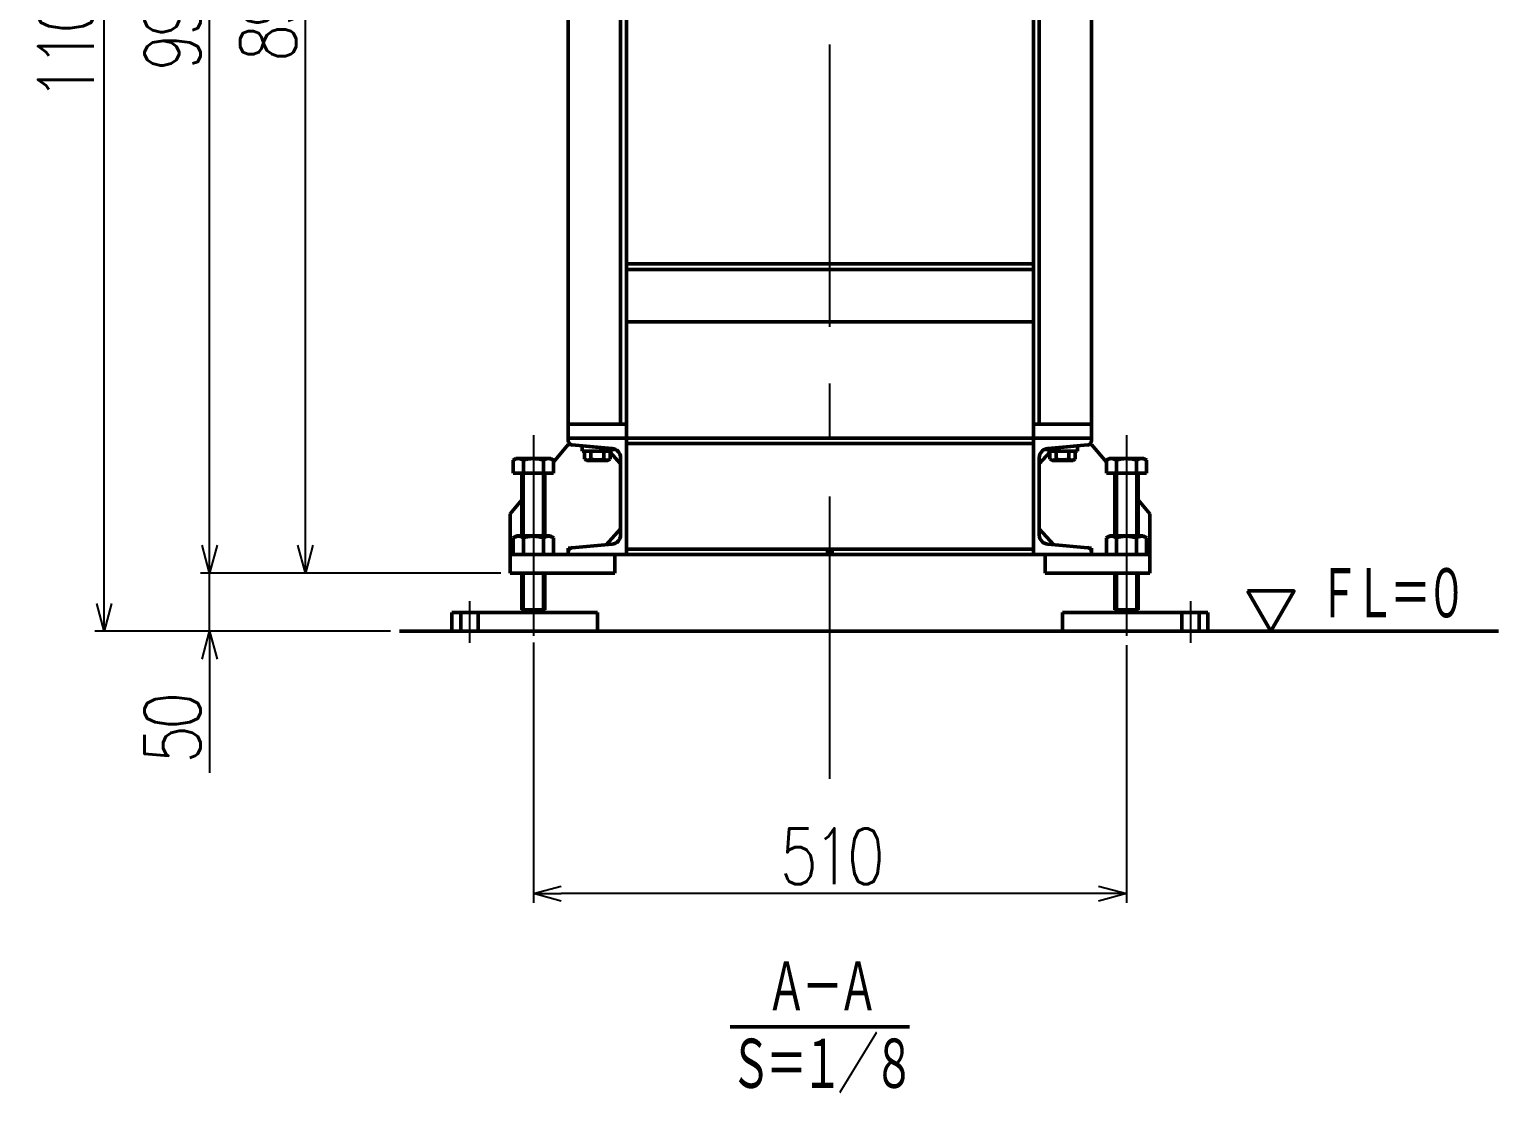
# Model space of a CAD drawing. Header units: millimetres. Extents: x -993 to 13147, y -7260 to 4342.
# Drawn here: x -985 to 278, y -7260 to -6345 of the extents above; entities that cross this region are included whole.
import ezdxf

# ---------------------------------------------------------------- set-up
doc = ezdxf.new("R2010")
doc.units = ezdxf.units.MM
doc.header["$LTSCALE"] = 7.649257
doc.linetypes.add('CENTER', pattern=[50.8, 31.75, -6.35, 6.35, -6.35])
doc.linetypes.add('DASHED', pattern=[19.05, 12.7, -6.35])
doc.layers.add('NoLayerName_001', color=7, linetype='Continuous')
doc.layers.add('NoLayerName_003', color=7, linetype='Continuous')
doc.styles.get("Standard").update_dxf_attribs({"font": 'txt', "bigfont": 'extfont2'})
doc.dimstyles.get("Standard").update_dxf_attribs({"dimtxt": 2.5, "dimasz": 2.5, "dimexe": 1.25, "dimexo": 0.625, "dimtad": 1, "dimzin": 0, "dimdsep": 46, "dimtxsty": 'Standard', "dimcen": 2.5, "dimadec": 0, "dimazin": 0, "dimtfac": 0.75, "dimtmove": 0, "dimatfit": 3, "dimfxl": 1, "dimarcsym": 0})

# ---------------------------------------------------------------- blocks, each defined once
blk = doc.blocks.new('_OPEN30')
at = {"color": 0, "linetype": 'ByBlock', "lineweight": -2}
for p, q in [((-1, 0.267949), (0, 0)), ((0, 0), (-1, -0.267949)), ((0, 0), (-1, 0))]:
    blk.add_line(p, q, dxfattribs=at)
blk = doc.blocks.new('*D1572')
at = {"layer": 'Defpoints', "color": 0}
for p in [(-551.9, -6863.9), (-41.9, -6866.4), (-551.9, -7087.9)]:
    blk.add_point(p, dxfattribs=at)
at = {"layer": 'NoLayerName_001', "color": 0, "linetype": 'Continuous', "lineweight": 25}
for p, q in [((-551.9, -6871.9), (-551.9, -7095.9)), ((-41.9, -6874.4), (-41.9, -7095.9)), ((-65.9, -7087.9), (-527.9, -7087.9))]:
    blk.add_line(p, q, dxfattribs=at)
at = {"layer": 'NoLayerName_001', "color": 0, "lineweight": 25, "xscale": 24, "yscale": 24, "zscale": 24, "rotation": 180}
blk.add_blockref('_OPEN30', (-551.9, -7087.9), dxfattribs=at)
at = {"layer": 'NoLayerName_001', "color": 0, "lineweight": 25, "xscale": 24, "yscale": 24, "zscale": 24}
blk.add_blockref('_OPEN30', (-41.9, -7087.9), dxfattribs=at)
at = {"layer": 'NoLayerName_001', "color": 2, "lineweight": 50, "insert": (-296.9, -7055.9), "char_height": 48, "attachment_point": 5}
blk.add_mtext('\\W0.8000;\\T0.8750;510', dxfattribs=at)
blk = doc.blocks.new('SX_FinishSymbol_1')
at = {"color": 0, "linetype": 'ByBlock', "lineweight": -2}
blk.add_lwpolyline([(-0.5, 0.866), (0, 0), (0.5, 0.866)], close=True, dxfattribs=at)
blk = doc.blocks.new('*D1577')
at = {"layer": 'Defpoints', "color": 0}
for p in [(-830.3, -5819.9), (-748, -5819.9), (-748, -6812.4)]:
    blk.add_point(p, dxfattribs=at)
at = {"layer": 'NoLayerName_001', "color": 0, "linetype": 'Continuous', "lineweight": 25}
for p, q in [((-756, -5819.9), (-838.3, -5819.9)), ((-830.3, -6788.4), (-830.3, -5843.9)), ((-756, -6812.4), (-838.3, -6812.4))]:
    blk.add_line(p, q, dxfattribs=at)
at = {"layer": 'NoLayerName_001', "color": 0, "lineweight": 25, "xscale": 24, "yscale": 24, "zscale": 24}
for p, rotation in [((-830.3, -5819.9), 90), ((-830.3, -6812.4), 270)]:
    blk.add_blockref('_OPEN30', p, dxfattribs=dict(at, rotation=rotation))
at = {"layer": 'NoLayerName_001', "color": 2, "lineweight": 50, "insert": (-862.3, -6316.1), "char_height": 48, "attachment_point": 5, "rotation": 90}
blk.add_mtext('\\W0.8000;\\T0.8750;992.5', dxfattribs=at)
blk = doc.blocks.new('*D1578')
at = {"layer": 'Defpoints', "color": 0}
for p in [(-830.3, -6812.4), (-571.9, -6812.4), (-671.9, -6862.4)]:
    blk.add_point(p, dxfattribs=at)
at = {"layer": 'NoLayerName_001', "color": 0, "linetype": 'Continuous', "lineweight": 25}
for p, q in [((-830.3, -6788.4), (-830.3, -6764.4)), ((-579.9, -6812.4), (-838.3, -6812.4)), ((-830.3, -6862.4), (-830.3, -6812.4)), ((-679.9, -6862.4), (-838.3, -6862.4)), ((-830.3, -6862.4), (-830.3, -6984)), ((-830.3, -6886.4), (-830.3, -6910.4))]:
    blk.add_line(p, q, dxfattribs=at)
at = {"layer": 'NoLayerName_001', "color": 0, "lineweight": 25, "xscale": 24, "yscale": 24, "zscale": 24}
for p, rotation in [((-830.3, -6812.4), 270), ((-830.3, -6862.4), 90)]:
    blk.add_blockref('_OPEN30', p, dxfattribs=dict(at, rotation=rotation))
at = {"layer": 'NoLayerName_001', "color": 2, "lineweight": 50, "insert": (-862.3, -6947.2), "char_height": 48, "attachment_point": 5, "rotation": 90}
blk.add_mtext('\\W0.8000;\\T0.8750;50', dxfattribs=at)
blk = doc.blocks.new('*D1579')
at = {"layer": 'Defpoints', "color": 0}
for p in [(-921, -5762.4), (-393.9, -5762.4), (-666.9, -6862.4)]:
    blk.add_point(p, dxfattribs=at)
at = {"layer": 'NoLayerName_001', "color": 0, "linetype": 'Continuous', "lineweight": 25}
for p, q in [((-401.9, -5762.4), (-929, -5762.4)), ((-921, -6838.4), (-921, -5786.4)), ((-674.9, -6862.4), (-929, -6862.4))]:
    blk.add_line(p, q, dxfattribs=at)
at = {"layer": 'NoLayerName_001', "color": 0, "lineweight": 25, "xscale": 24, "yscale": 24, "zscale": 24}
for p, rotation in [((-921, -5762.4), 90), ((-921, -6862.4), 270)]:
    blk.add_blockref('_OPEN30', p, dxfattribs=dict(at, rotation=rotation))
at = {"layer": 'NoLayerName_001', "color": 2, "lineweight": 50, "insert": (-953.8, -6312.4), "char_height": 48, "attachment_point": 5, "rotation": 90}
blk.add_mtext('\\A1;\\W0.8000;\\T0.8750;1100{\\H33.599998;%%p0.5}', dxfattribs=at)
blk = doc.blocks.new('*D1580')
at = {"layer": 'Defpoints', "color": 0}
for p in [(-748, -5912.9), (-748, -5912.9), (-571.9, -6812.4)]:
    blk.add_point(p, dxfattribs=at)
at = {"layer": 'NoLayerName_001', "color": 0, "linetype": 'Continuous', "lineweight": 25}
for p, q in [((-748, -6788.4), (-748, -5936.9)), ((-579.9, -6812.4), (-756, -6812.4))]:
    blk.add_line(p, q, dxfattribs=at)
at = {"layer": 'NoLayerName_001', "color": 0, "lineweight": 25, "xscale": 24, "yscale": 24, "zscale": 24}
for p, rotation in [((-748, -5912.9), 90), ((-748, -6812.4), 270)]:
    blk.add_blockref('_OPEN30', p, dxfattribs=dict(at, rotation=rotation))
at = {"layer": 'NoLayerName_001', "color": 2, "lineweight": 50, "insert": (-780, -6308), "char_height": 48, "attachment_point": 5, "rotation": 90}
blk.add_mtext('\\W0.8000;\\T0.8750;899.5', dxfattribs=at)
blk = doc.blocks.new('JZB_0741')
at = {"layer": 'NoLayerName_001', "color": 7, "linetype": 'Continuous', "lineweight": 50}
for p, q in [((0, 783.5), (10, 783.5)), ((0, 767.5), (0, 783.5)), ((60, 783.5), (70, 783.5)), ((70, 783.5), (70, 767.5)), ((400, 767.5), (400, 783.5)), ((400, 783.5), (470, 783.5)), ((470, 783.5), (470, 767.5)), ((70, 767.5), (0, 767.5)), ((10, 767.5), (10, 765.6)), ((10, 673), (10, 762)), ((10, 762), (47.7, 758.7)), ((42.5, 759.1), (55, 745.5)), ((60, 0), (60, 767.5)), ((470, 767.5), (400, 767.5)), ((410, 767.5), (410, 0)), ((415, 745.5), (427.5, 759.1)), ((422.3, 758.7), (460, 762)), ((460, 765.6), (460, 767.5)), ((460, 762), (460, 673)), ((55, 750.7), (55, 684.3)), ((415, 684.3), (415, 750.7)), ((410, 717.5), (60, 717.5)), ((60, 712.5), (410, 712.5)), ((55, 689.5), (42.5, 675.9)), ((427.5, 675.9), (415, 689.5)), ((47.7, 676.3), (10, 673)), ((460, 673), (422.3, 676.3)), ((10, 669.4), (10, 0)), ((10, 667.5), (460, 667.5)), ((55, 667.5), (55, 12)), ((415, 12), (415, 667.5)), ((460, 0), (460, 669.4)), ((410, 150), (60, 150)), ((60, 145), (410, 145)), ((410, 100), (60, 100)), ((10, 12), (60, 12)), ((60, 0), (10, 0)), ((410, 12), (460, 12)), ((460, 0), (410, 0))]:
    blk.add_line(p, q, dxfattribs=at)
for centre, radius, start, end in [((14, 765.6), 4, 180, 265), ((47, 750.7), 8, 0, 85), ((423, 750.7), 8, 95, 180), ((456, 765.6), 4, 275, 0), ((47, 684.3), 8, 275, 0), ((423, 684.3), 8, 180, 265), ((14, 669.4), 4, 95, 180), ((456, 669.4), 4, 0, 85)]:
    blk.add_arc(centre, radius, start, end, dxfattribs=at)
blk = doc.blocks.new('JZB_0760')
at = {"layer": 'NoLayerName_001', "color": 7, "linetype": 'Continuous', "lineweight": 50}
for p, q in [((0, 8), (0, 1.1)), ((0, 1.1), (2, 0)), ((5, 10.8), (5, 10.7)), ((5.5, 8), (5.5, 1.1)), ((16.5, 8), (16.5, 1.1)), ((17, 11.8), (17, 11.9)), ((20, 0), (21.9, 1.1)), ((21.9, 8), (21.9, 1.1)), ((2, 0), (20, 0))]:
    blk.add_line(p, q, dxfattribs=at)
for points, start_tangent, end_tangent in [([(5.5, 1.1), (4, 0.5), (2.5, 0.3), (0, 1.1)], (-0.912262, -0.409607), (-0.949268, 0.314468)), ([(16.5, 1.1), (12.5, 0.4), (6.9, 0.8), (5.5, 1.1)], (-0.98126, -0.192686), (-0.968088, 0.250611)), ([(21.9, 1.1), (20.5, 0.5), (19, 0.3), (16.5, 1.1)], (-0.912262, -0.409607), (-0.949268, 0.314468))]:
    blk.add_spline(points, degree=3, dxfattribs=dict(at, start_tangent=start_tangent, end_tangent=end_tangent))
blk = doc.blocks.new('JZB_0761')
at = {"layer": 'NoLayerName_001', "color": 7, "linetype": 'Continuous', "lineweight": 50}
for p, q in [((0, 2), (26, 4.5)), ((0, 0), (0, 2)), ((26, 4.5), (26, 0)), ((26, 0), (0, 0))]:
    blk.add_line(p, q, dxfattribs=at)
blk = doc.blocks.new('JZB_0762')
at = {"layer": 'NoLayerName_001', "color": 7, "linetype": 'Continuous', "lineweight": 50}
for p, q in [((50, 114.1), (50, 116)), ((100, 116), (450, 116)), ((100, 116), (100, 16)), ((450, 16), (450, 116)), ((500, 116), (500, 114.1)), ((50, 110.5), (37.3, 95.4)), ((87.7, 107.2), (50, 110.5)), ((82.7, 107.4), (82.5, 107.6)), ((95, 94), (86, 103.9)), ((100, 111.5), (450, 111.5)), ((464, 103.9), (455, 94)), ((500, 110.5), (462.3, 107.2)), ((467.5, 107.6), (467.3, 107.4)), ((500, 110.5), (512.7, 95.4)), ((95, 32.8), (95, 99.2)), ((455, 99.2), (455, 32.8)), ((10, 62.9), (0, 51)), ((0, 0), (0, 51)), ((540, 62.9), (550, 51)), ((550, 0), (550, 51)), ((82.5, 24.4), (95, 38)), ((455, 38), (467.5, 24.4)), ((0, 16), (10, 16)), ((520, 16), (30, 16)), ((50, 21.5), (87.7, 24.8)), ((50, 16), (50, 21.5)), ((90, 16), (90, 0)), ((450, 20.5), (100, 20.5)), ((273, 16), (273, 20.5)), ((277, 20.5), (277, 16)), ((460, 0), (460, 16)), ((462.3, 24.8), (500, 21.5)), ((500, 21.5), (500, 16)), ((540, 16), (550, 16)), ((90, 0), (0, 0)), ((550, 0), (460, 0))]:
    blk.add_line(p, q, dxfattribs=at)
for centre, radius, start, end in [((54, 114.1), 4, 180, 265), ((496, 114.1), 4, 275, 0), ((87, 99.2), 8, 0, 85), ((463, 99.2), 8, 95, 180), ((87, 32.8), 8, 275, 0), ((463, 32.8), 8, 180, 265), ((54, 17.9), 4, 95, 180), ((496, 17.9), 4, 0, 85)]:
    blk.add_arc(centre, radius, start, end, dxfattribs=at)
blk = doc.blocks.new('JZB_0763')
at = {"layer": 'NoLayerName_003', "color": 7, "linetype": 'Continuous', "lineweight": 50}
for p, q in [((0, 0), (0, 0)), ((14, 0), (14, 0))]:
    blk.add_line(p, q, dxfattribs=at)
blk = doc.blocks.new('JZB_0764')
at = {"layer": 'NoLayerName_001', "color": 7, "linetype": 'Continuous', "lineweight": 50}
for p, q in [((0, 16), (7.5, 16)), ((0, 0), (0, 16)), ((22.5, 16), (125, 16)), ((125, 16), (125, 0)), ((7.5, 0), (0, 0)), ((125, 0), (22.5, 0))]:
    blk.add_line(p, q, dxfattribs=at)
blk = doc.blocks.new('JZB_0765')
at = {"layer": 'NoLayerName_003', "color": 7, "linetype": 'Continuous', "lineweight": 50}
for p, q in [((0, 0), (0, 0)), ((14, 0), (14, 0))]:
    blk.add_line(p, q, dxfattribs=at)
blk = doc.blocks.new('JZB_0766')
at = {"layer": 'NoLayerName_001', "color": 7, "linetype": 'Continuous', "lineweight": 50}
for p, q in [((0, 8), (0, 1.1)), ((0, 1.1), (2, 0)), ((5, 11.9), (5, 11.8)), ((5.5, 8), (5.5, 1.1)), ((16.5, 8), (16.5, 1.1)), ((17, 10.7), (17, 10.8)), ((20, 0), (21.9, 1.1)), ((21.9, 8), (21.9, 1.1)), ((2, 0), (20, 0))]:
    blk.add_line(p, q, dxfattribs=at)
for points, start_tangent, end_tangent in [([(5.5, 1.1), (4, 0.5), (2.5, 0.3), (0, 1.1)], (-0.912262, -0.409607), (-0.949268, 0.314468)), ([(16.5, 1.1), (15, 0.8), (9.5, 0.4), (5.5, 1.1)], (-0.968088, -0.250611), (-0.98126, 0.192686)), ([(21.9, 1.1), (20.5, 0.5), (19, 0.3), (16.5, 1.1)], (-0.912262, -0.409607), (-0.949268, 0.314468))]:
    blk.add_spline(points, degree=3, dxfattribs=dict(at, start_tangent=start_tangent, end_tangent=end_tangent))
blk = doc.blocks.new('JZB_0767')
at = {"layer": 'NoLayerName_001', "color": 7, "linetype": 'Continuous', "lineweight": 50}
for p, q in [((0, 4.5), (0, 0)), ((26, 2), (0, 4.5)), ((26, 0), (26, 2)), ((0, 0), (26, 0))]:
    blk.add_line(p, q, dxfattribs=at)
blk = doc.blocks.new('JZB_0768')
at = {"layer": 'NoLayerName_001', "color": 7, "linetype": 'Continuous', "lineweight": 50}
for p, q in [((0, 16), (102.5, 16)), ((0, 0), (0, 16)), ((117.5, 16), (125, 16)), ((125, 16), (125, 0)), ((125, 0), (117.5, 0))]:
    blk.add_line(p, q, dxfattribs=at)
blk = doc.blocks.new('JZB_0794')
at = {"layer": 'NoLayerName_001', "color": 7, "linetype": 'Continuous', "lineweight": 50}
for p, q in [((0, 10), (0, 26)), ((0, 26), (15, 26)), ((15, 26), (15, 10)), ((15, 10), (0, 10))]:
    blk.add_line(p, q, dxfattribs=at)
at = {"layer": 'NoLayerName_001', "color": 4, "linetype": 'CENTER', "lineweight": 25}
blk.add_line((7.5, 36), (7.5, 0), dxfattribs=at)
blk = doc.blocks.new('JZB_0795')
at = {"layer": 'NoLayerName_001', "color": 7, "linetype": 'Continuous', "lineweight": 50}
for p, q in [((0, 10), (0, 26)), ((0, 26), (15, 26)), ((15, 26), (15, 10)), ((15, 10), (0, 10))]:
    blk.add_line(p, q, dxfattribs=at)
at = {"layer": 'NoLayerName_001', "color": 4, "linetype": 'CENTER', "lineweight": 25}
blk.add_line((7.5, 36), (7.5, 0), dxfattribs=at)
blk = doc.blocks.new('JZB_0803')
at = {"layer": 'NoLayerName_001', "color": 4, "linetype": 'CENTER', "lineweight": 25}
blk.add_line((17.3, 172.5), (17.3, 0), dxfattribs=at)
at = {"layer": 'NoLayerName_001', "color": 7, "linetype": 'Continuous', "lineweight": 50}
for p, q in [((2.3, 152.5), (0, 151.2)), ((2.3, 152.5), (32.3, 152.5)), ((34.6, 151.2), (32.3, 152.5)), ((0, 151.2), (0, 140)), ((0, 140), (34.6, 140)), ((7.3, 140), (7.3, 86)), ((8.7, 151.2), (8.7, 140)), ((26, 151.2), (26, 140)), ((27.3, 86), (27.3, 140)), ((34.6, 151.2), (34.6, 140)), ((7.3, 54), (7.3, 22.5)), ((27.3, 22.5), (27.3, 54)), ((27.3, 22.5), (7.3, 22.5)), ((7.3, 22.5), (9.8, 20)), ((24.8, 20), (27.3, 22.5))]:
    blk.add_line(p, q, dxfattribs=at)
at = {"layer": 'NoLayerName_001', "color": 3, "linetype": 'Continuous', "lineweight": 50}
for p, q in [((8.6, 140), (8.6, 86)), ((26.1, 86), (26.1, 140)), ((8.6, 54), (8.6, 21.3)), ((26.1, 21.3), (26.1, 54))]:
    blk.add_line(p, q, dxfattribs=at)
at = {"layer": 'NoLayerName_001', "color": 7, "linetype": 'DASHED', "lineweight": 50}
for p, q in [((7.3, 28), (7.3, 22.5)), ((27.3, 22.5), (27.3, 28))]:
    blk.add_line(p, q, dxfattribs=at)
at = {"layer": 'NoLayerName_001', "color": 7, "linetype": 'Continuous', "lineweight": 50}
for points, start_tangent, end_tangent in [([(0, 151.2), (0.7, 151.5), (1.4, 151.9), (2.1, 152.1), (2.9, 152.3), (3.6, 152.5), (4.3, 152.5)], (0.879594, 0.475725), (0.998352, 0.057395)), ([(4.3, 152.5), (4.6, 152.5), (5.3, 152.4), (6, 152.3), (6.7, 152.1), (7.3, 151.8), (8, 151.5), (8.7, 151.2)], (0.999719, -0.023692), (0.878848, -0.477102)), ([(8.7, 151.2), (10.2, 151.6), (11.8, 151.9), (13.4, 152.2), (15, 152.4), (16.1, 152.5), (17.3, 152.5)], (0.965799, 0.259293), (0.999743, 0.022683)), ([(17.3, 152.5), (18.9, 152.4), (20.6, 152.3), (22.2, 152.1), (23.8, 151.7), (24.9, 151.5), (26, 151.2)], (0.999512, -0.031223), (0.964302, -0.264807)), ([(26, 151.2), (26.7, 151.5), (27.4, 151.9), (28.1, 152.1), (28.8, 152.3), (29.6, 152.5), (30.3, 152.5)], (0.879594, 0.475725), (0.998352, 0.057395)), ([(30.3, 152.5), (30.6, 152.5), (31.3, 152.4), (32, 152.3), (32.6, 152.1), (33.3, 151.8), (34, 151.5), (34.6, 151.2)], (0.999719, -0.023692), (0.878848, -0.477102))]:
    blk.add_spline(points, degree=3, dxfattribs=dict(at, start_tangent=start_tangent, end_tangent=end_tangent))
blk = doc.blocks.new('JZB_0804')
at = {"layer": 'NoLayerName_001', "color": 7, "linetype": 'Continuous', "lineweight": 50}
for p, q in [((2.8, 16), (0, 14.4)), ((0, 0), (0, 14.4)), ((2.8, 16), (31.8, 16)), ((8.7, 0), (8.7, 14.4)), ((26, 0), (26, 14.4)), ((34.6, 14.4), (31.8, 16)), ((34.6, 0), (34.6, 14.4)), ((0, 0), (34.6, 0))]:
    blk.add_line(p, q, dxfattribs=at)
for points, start_tangent, end_tangent in [([(8.7, 14.4), (7.9, 14.8), (7.2, 15.1), (6.4, 15.4), (5.6, 15.6), (4.8, 15.7), (4, 15.7), (3.3, 15.6), (2.7, 15.5), (2, 15.3), (1.3, 15), (0.7, 14.7), (0, 14.4)], (-0.880564, 0.473928), (-0.878848, -0.477102)), ([(26, 14.4), (24.9, 14.7), (23.8, 14.9), (22.3, 15.2), (20.9, 15.5), (19.4, 15.6), (17.9, 15.7), (16.4, 15.7), (14.9, 15.6), (13.4, 15.4), (11.8, 15.1), (10.2, 14.8), (8.7, 14.4)], (-0.96435, 0.264631), (-0.965825, -0.259194)), ([(34.6, 14.4), (33.9, 14.8), (33.1, 15.1), (32.4, 15.4), (31.6, 15.6), (30.8, 15.7), (30, 15.7), (29.3, 15.6), (28.7, 15.5), (28, 15.3), (27.3, 15), (26.6, 14.7), (26, 14.4)], (-0.880564, 0.473928), (-0.878848, -0.477102))]:
    blk.add_spline(points, degree=3, dxfattribs=dict(at, start_tangent=start_tangent, end_tangent=end_tangent))
blk = doc.blocks.new('JZB_0805')
at = {"layer": 'NoLayerName_001', "color": 4, "linetype": 'CENTER', "lineweight": 25}
blk.add_line((17.3, 172.5), (17.3, 0), dxfattribs=at)
at = {"layer": 'NoLayerName_001', "color": 7, "linetype": 'Continuous', "lineweight": 50}
for p, q in [((2.3, 152.5), (0, 151.2)), ((2.3, 152.5), (32.3, 152.5)), ((34.6, 151.2), (32.3, 152.5)), ((0, 151.2), (0, 140)), ((0, 140), (34.6, 140)), ((7.3, 140), (7.3, 86)), ((8.7, 151.2), (8.7, 140)), ((26, 151.2), (26, 140)), ((27.3, 86), (27.3, 140)), ((34.6, 151.2), (34.6, 140)), ((7.3, 54), (7.3, 22.5)), ((27.3, 22.5), (27.3, 54)), ((27.3, 22.5), (7.3, 22.5)), ((7.3, 22.5), (9.8, 20)), ((24.8, 20), (27.3, 22.5))]:
    blk.add_line(p, q, dxfattribs=at)
at = {"layer": 'NoLayerName_001', "color": 3, "linetype": 'Continuous', "lineweight": 50}
for p, q in [((8.6, 140), (8.6, 86)), ((26.1, 86), (26.1, 140)), ((8.6, 54), (8.6, 21.3)), ((26.1, 21.3), (26.1, 54))]:
    blk.add_line(p, q, dxfattribs=at)
at = {"layer": 'NoLayerName_001', "color": 7, "linetype": 'DASHED', "lineweight": 50}
for p, q in [((7.3, 28), (7.3, 22.5)), ((27.3, 22.5), (27.3, 28))]:
    blk.add_line(p, q, dxfattribs=at)
at = {"layer": 'NoLayerName_001', "color": 7, "linetype": 'Continuous', "lineweight": 50}
for points, start_tangent, end_tangent in [([(0, 151.2), (0.7, 151.5), (1.4, 151.9), (2.1, 152.1), (2.9, 152.3), (3.6, 152.5), (4.3, 152.5)], (0.879594, 0.475725), (0.998352, 0.057395)), ([(4.3, 152.5), (4.6, 152.5), (5.3, 152.4), (6, 152.3), (6.7, 152.1), (7.3, 151.8), (8, 151.5), (8.7, 151.2)], (0.999719, -0.023692), (0.878848, -0.477102)), ([(8.7, 151.2), (10.2, 151.6), (11.8, 151.9), (13.4, 152.2), (15, 152.4), (16.1, 152.5), (17.3, 152.5)], (0.965799, 0.259293), (0.999743, 0.022683)), ([(17.3, 152.5), (18.9, 152.4), (20.6, 152.3), (22.2, 152.1), (23.8, 151.7), (24.9, 151.5), (26, 151.2)], (0.999512, -0.031223), (0.964302, -0.264807)), ([(26, 151.2), (26.7, 151.5), (27.4, 151.9), (28.1, 152.1), (28.8, 152.3), (29.6, 152.5), (30.3, 152.5)], (0.879594, 0.475725), (0.998352, 0.057395)), ([(30.3, 152.5), (30.6, 152.5), (31.3, 152.4), (32, 152.3), (32.6, 152.1), (33.3, 151.8), (34, 151.5), (34.6, 151.2)], (0.999719, -0.023692), (0.878848, -0.477102))]:
    blk.add_spline(points, degree=3, dxfattribs=dict(at, start_tangent=start_tangent, end_tangent=end_tangent))
blk = doc.blocks.new('JZB_0806')
at = {"layer": 'NoLayerName_001', "color": 7, "linetype": 'Continuous', "lineweight": 50}
for p, q in [((2.8, 16), (0, 14.4)), ((0, 0), (0, 14.4)), ((2.8, 16), (31.8, 16)), ((8.7, 0), (8.7, 14.4)), ((26, 0), (26, 14.4)), ((34.6, 14.4), (31.8, 16)), ((34.6, 0), (34.6, 14.4)), ((0, 0), (34.6, 0))]:
    blk.add_line(p, q, dxfattribs=at)
for points, start_tangent, end_tangent in [([(8.7, 14.4), (7.9, 14.8), (7.2, 15.1), (6.4, 15.4), (5.6, 15.6), (4.8, 15.7), (4, 15.7), (3.3, 15.6), (2.7, 15.5), (2, 15.3), (1.3, 15), (0.7, 14.7), (0, 14.4)], (-0.880564, 0.473928), (-0.878848, -0.477102)), ([(26, 14.4), (24.9, 14.7), (23.8, 14.9), (22.3, 15.2), (20.9, 15.5), (19.4, 15.6), (17.9, 15.7), (16.4, 15.7), (14.9, 15.6), (13.4, 15.4), (11.8, 15.1), (10.2, 14.8), (8.7, 14.4)], (-0.96435, 0.264631), (-0.965825, -0.259194)), ([(34.6, 14.4), (33.9, 14.8), (33.1, 15.1), (32.4, 15.4), (31.6, 15.6), (30.8, 15.7), (30, 15.7), (29.3, 15.6), (28.7, 15.5), (28, 15.3), (27.3, 15), (26.6, 14.7), (26, 14.4)], (-0.880564, 0.473928), (-0.878848, -0.477102))]:
    blk.add_spline(points, degree=3, dxfattribs=dict(at, start_tangent=start_tangent, end_tangent=end_tangent))

msp = doc.modelspace()

# ---------------------------------------------------------------- linework, layer by layer
at = {"layer": 'NoLayerName_001', "color": 4, "linetype": 'CENTER', "lineweight": 25}
msp.add_line((-296.9357, -6989.2278), (-296.9357, -5574.208), dxfattribs=at)
at = {"layer": 'NoLayerName_001', "color": 3, "linetype": 'Continuous', "lineweight": 50}
for p, q in [((5.5643, -6862.363), (-666.9357, -6862.363)), ((-96.9357, -6862.363), (278.0643, -6862.363))]:
    msp.add_line(p, q, dxfattribs=at)

# ---------------------------------------------------------------- block references
at = {"layer": 'NoLayerName_001'}
for name, p in [('JZB_0741', (-531.9357, -6696.363)), ('JZB_0803', (-569.2562, -6866.363)), ('JZB_0805', (-59.2562, -6866.363)), ('JZB_0762', (-571.9357, -6812.363)), ('JZB_0767', (-509.9357, -6707.4444)), ('JZB_0766', (-507.9054, -6715.4444)), ('JZB_0761', (-109.9357, -6707.4444)), ('JZB_0760', (-107.9054, -6715.4444)), ('JZB_0804', (-569.2562, -6796.363)), ('JZB_0806', (-59.2562, -6796.363)), ('JZB_0764', (-621.9357, -6862.363)), ('JZB_0794', (-614.4357, -6872.363)), ('JZB_0765', (-558.9357, -6846.363)), ('JZB_0768', (-96.9357, -6862.363)), ('JZB_0763', (-48.9357, -6846.363)), ('JZB_0795', (5.5643, -6872.363))]:
    msp.add_blockref(name, p, dxfattribs=at)
at = {"layer": 'NoLayerName_001', "color": 1, "lineweight": 50, "xscale": 39.99999999999999, "yscale": 39.99999999999999, "zscale": 39.99999999999999}
msp.add_blockref('SX_FinishSymbol_1', (82.1858, -6862.363), dxfattribs=at)

# ---------------------------------------------------------------- texts
at = {"layer": 'NoLayerName_001', "color": 2, "lineweight": 50, "char_height": 48}
for s, insert, attachment_point in [('\\A1;\\W0.6667;\\T0.8750;ＦＬ＝０', (123.189, -6830.9844), 4), ('\\A1;\\W0.6667;\\T0.8750;\\L\u3000Ａ－Ａ\u3000\\l', (-382.6262, -7169.0145), 4), ('\\A1;\\W0.6667;\\T0.8750;Ｓ＝１／８', (-382.6262, -7259.9107), 7)]:
    msp.add_mtext(s, dxfattribs=dict(at, insert=insert, attachment_point=attachment_point))

# ---------------------------------------------------------------- dimensions: what is measured, and where the dimension line sits
at = {"layer": 'NoLayerName_001', "color": 3, "linetype": 'Continuous', "lineweight": 50}
for base, p1, p2, angle, override, picture, middle in [((-921.021, -5762.363), (-666.9357, -6862.363), (-393.9357, -5762.363), 90, {"dimtxt": 48, "dimasz": 24, "dimexe": 8, "dimexo": 8, "dimgap": 8, "dimdec": 3, "dimzin": 8, "dimblk": 'OPEN30', "dimclrd": 0, "dimclre": 0, "dimclrt": 2, "dimtol": 1, "dimtp": 0.5, "dimtm": 0.5, "dimtfac": 0.7, "dimtdec": 1, "dimtolj": 1, "dimlwd": 25, "dimlwe": 25}, '*D1579', (-921.021, -6312.363)), ((-830.2666, -5819.863), (-748.0239, -6812.363), (-748.0239, -5819.863), 90, {"dimtxt": 48, "dimasz": 24, "dimexe": 8, "dimexo": 8, "dimgap": 8, "dimdec": 3, "dimzin": 8, "dimblk": 'OPEN30', "dimclrd": 0, "dimclre": 0, "dimclrt": 2, "dimtp": 0, "dimtm": 0, "dimlwd": 25, "dimlwe": 25}, '*D1577', (-830.2666, -6316.113)), ((-748.0239, -5912.863), (-571.9357, -6812.363), (-748.0239, -5912.863), 90, {"dimtxt": 48, "dimasz": 24, "dimexe": 8, "dimexo": 8, "dimgap": 8, "dimdec": 3, "dimzin": 8, "dimblk": 'OPEN30', "dimse2": 1, "dimclrd": 0, "dimclre": 0, "dimclrt": 2, "dimtp": 0, "dimtm": 0, "dimlwd": 25, "dimlwe": 25}, '*D1580', (-748.0239, -6307.9708)), ((-830.2666, -6812.363), (-671.9357, -6862.363), (-571.9357, -6812.363), 90, {"dimtxt": 48, "dimasz": 24, "dimexe": 8, "dimexo": 8, "dimgap": 8, "dimdec": 3, "dimzin": 8, "dimblk": 'OPEN30', "dimclrd": 0, "dimclre": 0, "dimclrt": 2, "dimtp": 0, "dimtm": 0, "dimlwd": 25, "dimlwe": 25}, '*D1578', (-830.2666, -6947.163)), ((-551.9357, -7087.9054), (-41.9357, -6866.363), (-551.9357, -6863.8629), 180, {"dimtxt": 48, "dimasz": 24, "dimexe": 8, "dimexo": 8, "dimgap": 8, "dimdec": 3, "dimzin": 8, "dimblk": 'OPEN30', "dimclrd": 0, "dimclre": 0, "dimclrt": 2, "dimtp": 0, "dimtm": 0, "dimlwd": 25, "dimlwe": 25}, '*D1572', (-296.9357, -7087.9054))]:
    dim = msp.add_linear_dim(base=base, p1=p1, p2=p2, angle=angle, text='\\W0.8000;\\T0.8750;<>', dimstyle='Standard', override=override, dxfattribs=at)
    dim.commit()
    dim.dimension.update_dxf_attribs({"geometry": picture, "text_midpoint": middle, "dimtype": 160})

doc.saveas('drawing.dxf')
